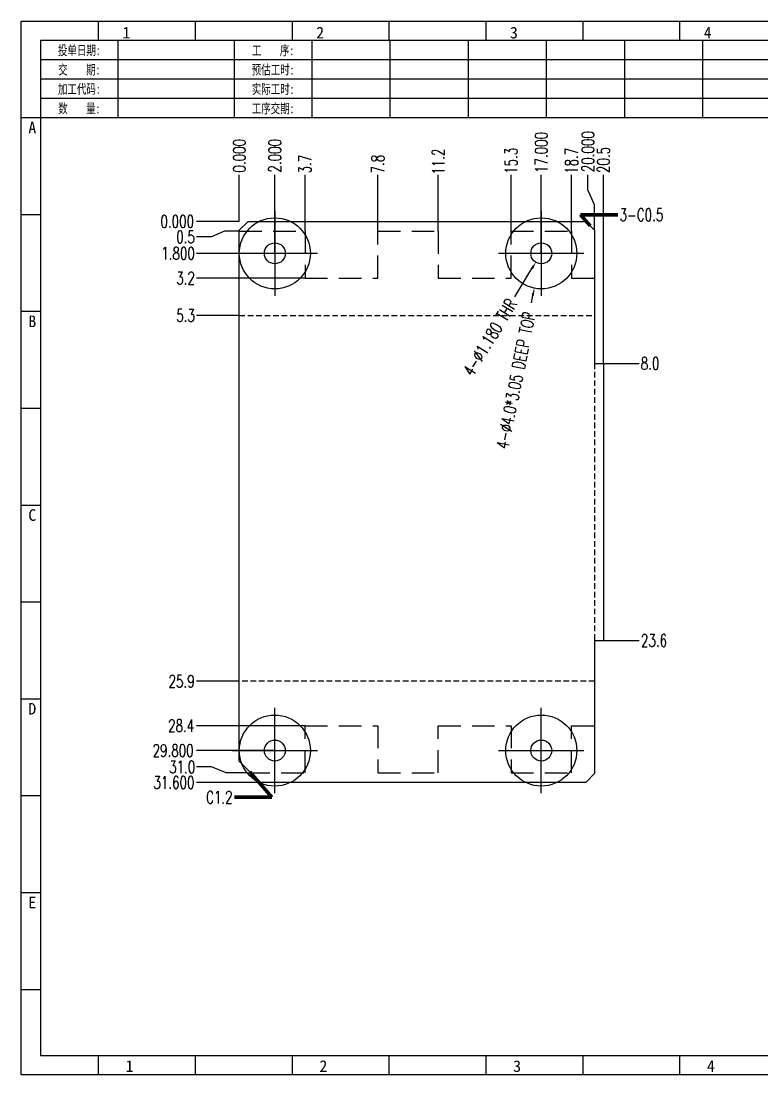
# Model space of a CAD drawing. Header units: millimetres. Extents: x -2852 to 5627, y -2271 to 1849.
# Drawn here: x -28 to 13.7, y 110.5 to 169.8 of the extents above; entities that cross this region are included whole.
import ezdxf
from ezdxf.enums import TextEntityAlignment as Align

# ---------------------------------------------------------------- set-up
doc = ezdxf.new("R2010")
doc.units = ezdxf.units.MM
doc.header["$PDSIZE"] = 3
for name, pattern in [('CENTER', [50.8, 31.75, -6.35, 6.35, -6.35]), ('DASHED', [19.05, 12.7, -6.35]), ('DASHED2', [9.525, 6.35, -3.175])]:
    doc.linetypes.add(name, pattern=pattern)
for name, color, linetype in [('1', 7, 'Continuous'), ('11', 4, 'DASHED2'), ('41', 1, 'Continuous'), ('S01', 170, 'Continuous')]:
    doc.layers.add(name, color=color, linetype=linetype)
doc.styles.add('jet02', font='simplex.shx', dxfattribs={"width": 0.7})
doc.styles.get("Standard").update_dxf_attribs({"font": '仿宋_GB2312_0.ttf', "width": 0.7})
doc.styles.add('tk', font='', dxfattribs={"width": 0.7})
doc.styles.add('tk 2', font='仿宋_GB2312_0.ttf', dxfattribs={"width": 0.65})
doc.styles.get('tk').set_extended_font_data('NSimSun')
doc.dimstyles.new('jet02', dxfattribs={"dimtxt": 3.5, "dimasz": 2.1, "dimexe": 1, "dimexo": 0, "dimgap": 0.5, "dimtad": 0, "dimtoh": 1, "dimdec": 3, "dimzin": 9, "dimdsep": 46, "dimtxsty": 'jet02', "dimcen": 0, "dimclrt": 256, "dimazin": 2, "dimtfac": 1, "dimtdec": 3, "dimtofl": 0, "dimtmove": 0, "dimatfit": 1, "dimfxl": 0, "dimarcsym": 0})

# ---------------------------------------------------------------- blocks, each defined once
blk = doc.blocks.new('S01-PILOT119')
at = {"layer": 'S01', "color": 6, "linetype": 'CENTER'}
for p, q in [((0, 2.4), (0, -2.4)), ((2.4, 0), (-2.4, 0))]:
    blk.add_line(p, q, dxfattribs=at)
at = {"layer": 'S01', "linetype": 'Continuous'}
for radius in [2, 0.59]:
    blk.add_circle((0, 0), radius, dxfattribs=at)
blk = doc.blocks.new('A3-N')
at = {"layer": '1', "color": 1}
for p, q in [((0, 0), (0, 296.73)), ((0, 296.73), (420, 296.73)), ((21.82, 291.27), (21.82, 296.73)), ((49.09, 291.27), (49.09, 296.73)), ((76.36, 291.27), (76.36, 296.73)), ((103.64, 291.27), (103.64, 296.73)), ((103.64, 291.27), (103.64, 296.73)), ((103.64, 291.27), (103.64, 296.73)), ((130.91, 291.27), (130.91, 296.73)), ((158.18, 291.27), (158.18, 296.73)), ((185.45, 291.27), (185.45, 296.73)), ((5.45, 269.45), (0, 269.45)), ((5.45, 242.18), (0, 242.18)), ((5.45, 214.91), (0, 214.91)), ((5.45, 187.64), (0, 187.64)), ((5.45, 160.36), (0, 160.36)), ((5.45, 133.09), (0, 133.09)), ((5.45, 105.82), (0, 105.82)), ((5.45, 78.55), (0, 78.55)), ((5.45, 51.27), (0, 51.27)), ((5.45, 24), (0, 24)), ((21.82, 0), (21.82, 5.45)), ((49.09, 0), (49.09, 5.45)), ((76.36, 0), (76.36, 5.45)), ((103.64, 0), (103.64, 5.45)), ((130.91, 0), (130.91, 5.45)), ((158.18, 0), (158.18, 5.45)), ((185.45, 0), (185.45, 5.45)), ((1, 0), (0, 0)), ((420, 0), (1, 0))]:
    blk.add_line(p, q, dxfattribs=at)
at = {"layer": '1'}
blk.add_lwpolyline([(221.45, 5.45), (414.55, 5.45), (414.55, 291.27), (5.45, 291.27), (5.45, 5.45), (414.55, 5.45)], dxfattribs=at)
at = {"layer": '41'}
for p, q in [((27.27, 291.27), (27.27, 269.45)), ((60, 291.27), (60, 269.45)), ((81.82, 291.27), (81.82, 269.45)), ((103.82, 291.27), (103.82, 269.45)), ((125.82, 291.27), (125.82, 269.45)), ((147.82, 291.27), (147.82, 269.45)), ((169.82, 291.27), (169.82, 269.45)), ((191.82, 291.27), (191.82, 269.45)), ((367.82, 285.82), (5.45, 285.82)), ((367.82, 280.36), (5.45, 280.36)), ((367.82, 274.91), (5.45, 274.91)), ((414.55, 269.45), (5.45, 269.45))]:
    blk.add_line(p, q, dxfattribs=at)
at = {"layer": '1', "color": 1}
for s, p in [('1', (29.64, 295.11)), ('2', (84.18, 295.11)), ('3', (138.73, 295.11)), ('4', (193.27, 295.11)), ('1', (30.53, 4.11)), ('2', (85.08, 4.11)), ('3', (139.62, 4.11)), ('4', (194.17, 4.11))]:
    blk.add_text(s, height=3.27, dxfattribs=at).set_placement(p, align=Align.TOP_CENTER)
at = {"layer": '1', "style": 'tk', "width": 0.7}
for s, p in [('投单日期:', (16.36, 288.55)), ('工    序:', (70.91, 288.55)), ('交    期:', (16.36, 283.09)), ('预估工时:', (70.91, 283.09)), ('加工代码:', (16.36, 277.64)), ('实际工时:', (70.91, 277.64)), ('数    量:', (16.36, 272.18)), ('工序交期:', (70.91, 272.18))]:
    blk.add_text(s, height=2.727, dxfattribs=at).set_placement(p, align=Align.MIDDLE)
at = {"layer": '1', "color": 1}
for s, p in [('A', (2.04, 268.36)), ('B', (2.04, 213.82)), ('C', (2.04, 159.27)), ('D', (2.04, 104.73)), ('E', (2.04, 50.18))]:
    blk.add_text(s, height=3.27, dxfattribs=at).set_placement(p, align=Align.TOP_LEFT)
at = {"layer": '1', "style": 'tk 2', "width": 0.7}
for tag, p in [('PATR-NO1', (309.84, 32.96)), ('TITLE', (365.74, 30.9)), ('PATR-NO2', (309.84, 27.81)), ('DWG-NO:', (366.54, 18.14))]:
    blk.add_attdef(tag, p, '', height=3.27, dxfattribs=at)
at = {"layer": '1', "color": 1, "style": 'tk 2', "width": 0.7}
for tag, p in [('DRAW', (314.55, 7.27)), ('DATE', (334.72, 7.32))]:
    blk.add_attdef(tag, p, '', height=3.49, dxfattribs=at)
at = {"layer": '1', "style": 'tk 2', "width": 0.7}
for tag, p in [('SCALE', (376.55, 8.73)), ('SHEET', (386.6, 8.72)), ('REV', (397.38, 8.73))]:
    blk.add_attdef(tag, text='', height=2.18, dxfattribs=at).set_placement(p, align=Align.MIDDLE_LEFT)
blk = doc.blocks.new('*D3692')
at = {"layer": '41', "ltscale": 0.05}
blk.add_line((899.518, -2293.895), (897.105, -2293.895), dxfattribs=at)
at = {"layer": 'Defpoints', "color": 0, "ltscale": 0.05}
for p in [(897.105, -2293.895), (899.518, -2293.895), (899.518, -2293.895)]:
    blk.add_point(p, dxfattribs=at)
at = {"layer": '41', "ltscale": 0.05, "insert": (896.025, -2293.895), "char_height": 0.7, "attachment_point": 5, "style": 'jet02'}
blk.add_mtext('0.000', dxfattribs=at)
blk = doc.blocks.new('*D3693')
at = {"layer": '41', "ltscale": 0.05}
blk.add_line((900.718, -2325.495), (897.105, -2325.495), dxfattribs=at)
at = {"layer": 'Defpoints', "color": 0, "ltscale": 0.05}
for p in [(899.518, -2293.895), (897.105, -2325.495), (900.718, -2325.495)]:
    blk.add_point(p, dxfattribs=at)
at = {"layer": '41', "ltscale": 0.05, "insert": (895.839, -2325.495), "char_height": 0.7, "attachment_point": 5, "style": 'jet02'}
blk.add_mtext('31.600', dxfattribs=at)
blk = doc.blocks.new('*D3694')
at = {"layer": '41', "ltscale": 0.05}
for p, q in [((897.945, -2324.62), (897.105, -2324.62)), ((898.785, -2324.945), (897.945, -2324.62)), ((899.968, -2324.945), (898.785, -2324.945))]:
    blk.add_line(p, q, dxfattribs=at)
at = {"layer": 'Defpoints', "color": 0, "ltscale": 0.05}
for p in [(899.518, -2293.895), (897.105, -2324.62), (899.968, -2324.945)]:
    blk.add_point(p, dxfattribs=at)
at = {"layer": '41', "ltscale": 0.05, "insert": (896.305, -2324.62), "char_height": 0.7, "attachment_point": 5, "style": 'jet02'}
blk.add_mtext('31.0', dxfattribs=at)
blk = doc.blocks.new('*D3695')
at = {"layer": '41', "ltscale": 0.05}
blk.add_line((901.518, -2323.695), (897.105, -2323.695), dxfattribs=at)
at = {"layer": 'Defpoints', "color": 0, "ltscale": 0.05}
for p in [(899.518, -2293.895), (897.105, -2323.695), (901.518, -2323.695)]:
    blk.add_point(p, dxfattribs=at)
at = {"layer": '41', "ltscale": 0.05, "insert": (895.792, -2323.695), "char_height": 0.7, "attachment_point": 5, "style": 'jet02'}
blk.add_mtext('29.800', dxfattribs=at)
blk = doc.blocks.new('*D3696')
at = {"layer": '41', "ltscale": 0.05}
blk.add_line((903.218, -2322.295), (897.105, -2322.295), dxfattribs=at)
at = {"layer": 'Defpoints', "color": 0, "ltscale": 0.05}
for p in [(899.518, -2293.895), (897.105, -2322.295), (903.218, -2322.295)]:
    blk.add_point(p, dxfattribs=at)
at = {"layer": '41', "ltscale": 0.05, "insert": (896.247, -2322.295), "char_height": 0.7, "attachment_point": 5, "style": 'jet02'}
blk.add_mtext('28.4', dxfattribs=at)
blk = doc.blocks.new('*D3697')
at = {"layer": '41', "ltscale": 0.05}
blk.add_line((899.518, -2319.795), (897.105, -2319.795), dxfattribs=at)
at = {"layer": 'Defpoints', "color": 0, "ltscale": 0.05}
for p in [(899.518, -2293.895), (897.105, -2319.795), (899.518, -2319.795)]:
    blk.add_point(p, dxfattribs=at)
at = {"layer": '41', "ltscale": 0.05, "insert": (896.27, -2319.795), "char_height": 0.7, "attachment_point": 5, "style": 'jet02'}
blk.add_mtext('25.9', dxfattribs=at)
blk = doc.blocks.new('*D3698')
at = {"layer": '41', "ltscale": 0.05}
blk.add_line((899.518, -2299.195), (897.105, -2299.195), dxfattribs=at)
at = {"layer": 'Defpoints', "color": 0, "ltscale": 0.05}
for p in [(899.518, -2293.895), (897.105, -2299.195), (899.518, -2299.195)]:
    blk.add_point(p, dxfattribs=at)
at = {"layer": '41', "ltscale": 0.05, "insert": (896.492, -2299.195), "char_height": 0.7, "attachment_point": 5, "style": 'jet02'}
blk.add_mtext('5.3', dxfattribs=at)
blk = doc.blocks.new('*D3699')
at = {"layer": '41', "ltscale": 0.05}
blk.add_line((903.218, -2297.095), (897.105, -2297.095), dxfattribs=at)
at = {"layer": 'Defpoints', "color": 0, "ltscale": 0.05}
for p in [(899.518, -2293.895), (897.105, -2297.095), (903.218, -2297.095)]:
    blk.add_point(p, dxfattribs=at)
at = {"layer": '41', "ltscale": 0.05, "insert": (896.492, -2297.095), "char_height": 0.7, "attachment_point": 5, "style": 'jet02'}
blk.add_mtext('3.2', dxfattribs=at)
blk = doc.blocks.new('*D3700')
at = {"layer": '41', "ltscale": 0.05}
blk.add_line((901.518, -2295.695), (897.105, -2295.695), dxfattribs=at)
at = {"layer": 'Defpoints', "color": 0, "ltscale": 0.05}
for p in [(899.518, -2293.895), (897.105, -2295.695), (901.518, -2295.695)]:
    blk.add_point(p, dxfattribs=at)
at = {"layer": '41', "ltscale": 0.05, "insert": (896.072, -2295.695), "char_height": 0.7, "attachment_point": 5, "style": 'jet02'}
blk.add_mtext('1.800', dxfattribs=at)
blk = doc.blocks.new('*D3701')
at = {"layer": '41', "ltscale": 0.05}
for p, q in [((897.945, -2294.77), (897.105, -2294.77)), ((898.678, -2294.445), (897.945, -2294.77)), ((899.518, -2294.445), (898.678, -2294.445))]:
    blk.add_line(p, q, dxfattribs=at)
at = {"layer": 'Defpoints', "color": 0, "ltscale": 0.05}
for p in [(899.518, -2293.895), (897.105, -2294.77), (899.518, -2294.445)]:
    blk.add_point(p, dxfattribs=at)
at = {"layer": '41', "ltscale": 0.05, "insert": (896.492, -2294.77), "char_height": 0.7, "attachment_point": 5, "style": 'jet02'}
blk.add_mtext('0.5', dxfattribs=at)
blk = doc.blocks.new('*D3702')
at = {"layer": '41', "ltscale": 0.05}
blk.add_line((920.018, -2317.495), (922.03, -2317.495), dxfattribs=at)
at = {"layer": 'Defpoints', "color": 0, "ltscale": 0.05}
for p in [(899.518, -2293.895), (920.018, -2317.495), (922.03, -2317.495)]:
    blk.add_point(p, dxfattribs=at)
at = {"layer": '41', "ltscale": 0.05, "insert": (922.865, -2317.495), "char_height": 0.7, "attachment_point": 5, "style": 'jet02'}
blk.add_mtext('23.6', dxfattribs=at)
blk = doc.blocks.new('*D3703')
at = {"layer": '41', "ltscale": 0.05}
blk.add_line((920.018, -2301.895), (922.03, -2301.895), dxfattribs=at)
at = {"layer": 'Defpoints', "color": 0, "ltscale": 0.05}
for p in [(899.518, -2293.895), (920.018, -2301.895), (922.03, -2301.895)]:
    blk.add_point(p, dxfattribs=at)
at = {"layer": '41', "ltscale": 0.05, "insert": (922.643, -2301.895), "char_height": 0.7, "attachment_point": 5, "style": 'jet02'}
blk.add_mtext('8.0', dxfattribs=at)
blk = doc.blocks.new('*D3704')
at = {"layer": '41', "ltscale": 0.05}
blk.add_line((899.518, -2293.895), (899.518, -2291.282), dxfattribs=at)
at = {"layer": 'Defpoints', "color": 0, "ltscale": 0.05}
for p in [(899.518, -2291.282), (899.518, -2293.895), (899.518, -2293.895)]:
    blk.add_point(p, dxfattribs=at)
at = {"layer": '41', "ltscale": 0.05, "insert": (899.518, -2290.202), "char_height": 0.7, "attachment_point": 5, "rotation": 90, "style": 'jet02'}
blk.add_mtext('0.000', dxfattribs=at)
blk = doc.blocks.new('*D3705')
at = {"layer": '41', "ltscale": 0.05}
blk.add_line((901.518, -2295.695), (901.518, -2291.282), dxfattribs=at)
at = {"layer": 'Defpoints', "color": 0, "ltscale": 0.05}
for p in [(901.518, -2291.282), (899.518, -2293.895), (901.518, -2295.695)]:
    blk.add_point(p, dxfattribs=at)
at = {"layer": '41', "ltscale": 0.05, "insert": (901.518, -2290.202), "char_height": 0.7, "attachment_point": 5, "rotation": 90, "style": 'jet02'}
blk.add_mtext('2.000', dxfattribs=at)
blk = doc.blocks.new('*D3706')
at = {"layer": '41', "ltscale": 0.05}
blk.add_line((903.218, -2294.445), (903.218, -2291.282), dxfattribs=at)
at = {"layer": 'Defpoints', "color": 0, "ltscale": 0.05}
for p in [(903.218, -2291.282), (899.518, -2293.895), (903.218, -2294.445)]:
    blk.add_point(p, dxfattribs=at)
at = {"layer": '41', "ltscale": 0.05, "insert": (903.218, -2290.669), "char_height": 0.7, "attachment_point": 5, "rotation": 90, "style": 'jet02'}
blk.add_mtext('3.7', dxfattribs=at)
blk = doc.blocks.new('*D3707')
at = {"layer": '41', "ltscale": 0.05}
blk.add_line((907.318, -2294.445), (907.318, -2291.282), dxfattribs=at)
at = {"layer": 'Defpoints', "color": 0, "ltscale": 0.05}
for p in [(907.318, -2291.282), (899.518, -2293.895), (907.318, -2294.445)]:
    blk.add_point(p, dxfattribs=at)
at = {"layer": '41', "ltscale": 0.05, "insert": (907.318, -2290.669), "char_height": 0.7, "attachment_point": 5, "rotation": 90, "style": 'jet02'}
blk.add_mtext('7.8', dxfattribs=at)
blk = doc.blocks.new('*D3708')
at = {"layer": '41', "ltscale": 0.05}
blk.add_line((910.718, -2294.445), (910.718, -2291.282), dxfattribs=at)
at = {"layer": 'Defpoints', "color": 0, "ltscale": 0.05}
for p in [(910.718, -2291.282), (899.518, -2293.895), (910.718, -2294.445)]:
    blk.add_point(p, dxfattribs=at)
at = {"layer": '41', "ltscale": 0.05, "insert": (910.718, -2290.529), "char_height": 0.7, "attachment_point": 5, "rotation": 90, "style": 'jet02'}
blk.add_mtext('11.2', dxfattribs=at)
blk = doc.blocks.new('*D3709')
at = {"layer": '41', "ltscale": 0.05}
blk.add_line((914.818, -2294.445), (914.818, -2291.282), dxfattribs=at)
at = {"layer": 'Defpoints', "color": 0, "ltscale": 0.05}
for p in [(914.818, -2291.282), (899.518, -2293.895), (914.818, -2294.445)]:
    blk.add_point(p, dxfattribs=at)
at = {"layer": '41', "ltscale": 0.05, "insert": (914.818, -2290.482), "char_height": 0.7, "attachment_point": 5, "rotation": 90, "style": 'jet02'}
blk.add_mtext('15.3', dxfattribs=at)
blk = doc.blocks.new('*D3710')
at = {"layer": '41', "ltscale": 0.05}
blk.add_line((916.518, -2295.695), (916.518, -2291.282), dxfattribs=at)
at = {"layer": 'Defpoints', "color": 0, "ltscale": 0.05}
for p in [(916.518, -2291.282), (899.518, -2293.895), (916.518, -2295.695)]:
    blk.add_point(p, dxfattribs=at)
at = {"layer": '41', "ltscale": 0.05, "insert": (916.518, -2290.016), "char_height": 0.7, "attachment_point": 5, "rotation": 90, "style": 'jet02'}
blk.add_mtext('17.000', dxfattribs=at)
blk = doc.blocks.new('*D3711')
at = {"layer": '41', "ltscale": 0.05}
blk.add_line((918.218, -2294.445), (918.218, -2291.282), dxfattribs=at)
at = {"layer": 'Defpoints', "color": 0, "ltscale": 0.05}
for p in [(918.218, -2291.282), (899.518, -2293.895), (918.218, -2294.445)]:
    blk.add_point(p, dxfattribs=at)
at = {"layer": '41', "ltscale": 0.05, "insert": (918.218, -2290.482), "char_height": 0.7, "attachment_point": 5, "rotation": 90, "style": 'jet02'}
blk.add_mtext('18.7', dxfattribs=at)
blk = doc.blocks.new('*D3712')
at = {"layer": '41', "ltscale": 0.05}
for p, q in [((919.143, -2292.122), (919.143, -2291.282)), ((919.518, -2292.962), (919.143, -2292.122)), ((919.518, -2294.395), (919.518, -2292.962))]:
    blk.add_line(p, q, dxfattribs=at)
at = {"layer": 'Defpoints', "color": 0, "ltscale": 0.05}
for p in [(919.143, -2291.282), (899.518, -2293.895), (919.518, -2294.395)]:
    blk.add_point(p, dxfattribs=at)
at = {"layer": '41', "ltscale": 0.05, "insert": (919.143, -2289.969), "char_height": 0.7, "attachment_point": 5, "rotation": 90, "style": 'jet02'}
blk.add_mtext('20.000', dxfattribs=at)
blk = doc.blocks.new('*D3713')
at = {"layer": '41', "ltscale": 0.05}
blk.add_line((920.018, -2301.895), (920.018, -2291.282), dxfattribs=at)
at = {"layer": 'Defpoints', "color": 0, "ltscale": 0.05}
for p in [(920.018, -2291.282), (899.518, -2293.895), (920.018, -2301.895)]:
    blk.add_point(p, dxfattribs=at)
at = {"layer": '41', "ltscale": 0.05, "insert": (920.018, -2290.436), "char_height": 0.7, "attachment_point": 5, "rotation": 90, "style": 'jet02'}
blk.add_mtext('20.5', dxfattribs=at)
blk = doc.blocks.new('*D3719')
at = {"layer": '41', "ltscale": 0.05}
blk.add_line((915.022, -2298.14), (915.991, -2296.556), dxfattribs=at)
blk.add_solid([(915.931, -2296.52), (916.051, -2296.593), (916.21, -2296.198)], dxfattribs=at)
at = {"layer": 'Defpoints', "color": 0, "ltscale": 0.05}
for p in [(916.825, -2295.191), (916.21, -2296.198)]:
    blk.add_point(p, dxfattribs=at)
at = {"layer": '41', "ltscale": 0.05, "insert": (913.631, -2300.416), "char_height": 0.7, "attachment_point": 5, "rotation": 58.56076, "style": 'jet02'}
blk.add_mtext('4-∅1.180{\\C1; THR}', dxfattribs=at)
blk = doc.blocks.new('*D3720')
at = {"layer": '41', "ltscale": 0.05}
blk.add_line((915.96, -2298.479), (916.042, -2298.067), dxfattribs=at)
blk.add_solid([(915.974, -2298.054), (916.111, -2298.081), (916.125, -2297.656)], dxfattribs=at)
at = {"layer": 'Defpoints', "color": 0, "ltscale": 0.05}
for p in [(916.91, -2293.734), (916.125, -2297.656)]:
    blk.add_point(p, dxfattribs=at)
at = {"layer": '41', "ltscale": 0.05, "insert": (915.085, -2302.844), "char_height": 0.7, "attachment_point": 5, "rotation": 78.67103, "style": 'jet02'}
blk.add_mtext('4-∅4.0*3.05 DEEP TOP', dxfattribs=at)

msp = doc.modelspace()

# ---------------------------------------------------------------- linework, layer by layer
at = {"layer": '1', "ltscale": 0.05}
for p, q in [((-15.6901, 158.0353), (-15.1901, 158.5353)), ((-15.1901, 158.5353), (3.8099, 158.5353)), ((3.8099, 158.5353), (4.3099, 158.0353)), ((-15.6901, 128.1353), (-15.6901, 158.0353)), ((4.3099, 158.0353), (4.3099, 150.5353)), ((4.3099, 150.5353), (4.8099, 150.5353)), ((4.8099, 150.5353), (4.8099, 134.9353)), ((4.3099, 134.9353), (4.8099, 134.9353)), ((4.3099, 134.9353), (4.3099, 127.4353)), ((-14.4901, 126.9353), (-15.6901, 128.1353)), ((4.3099, 127.4353), (3.8099, 126.9353)), ((3.8099, 126.9353), (-14.4901, 126.9353))]:
    msp.add_line(p, q, dxfattribs=at)
at = {"layer": '11', "ltscale": 0.05}
for p, q in [((-15.6901, 153.2353), (4.3099, 153.2353)), ((4.3099, 150.5353), (4.3099, 134.9353)), ((4.3099, 132.6353), (-15.6901, 132.6353))]:
    msp.add_line(p, q, dxfattribs=at)
at = {"layer": '11', "linetype": 'DASHED', "ltscale": 0.1}
for points in [[(-15.6901, 157.9853), (-11.9901, 157.9853), (-11.9901, 155.3353), (-7.8901, 155.3353), (-7.8901, 157.9853), (-4.4901, 157.9853), (-4.4901, 155.3353), (-0.3901, 155.3353), (-0.3901, 157.9853), (3.0099, 157.9853), (3.0099, 155.3353), (4.3099, 155.3353)], [(-15.2401, 127.4853), (-11.9901, 127.4853), (-11.9901, 130.1353), (-7.8901, 130.1353), (-7.8901, 127.4853), (-4.4901, 127.4853), (-4.4901, 130.1353), (-0.3901, 130.1353), (-0.3901, 127.4853), (3.0099, 127.4853), (3.0099, 130.1353), (4.3099, 130.1353)]]:
    msp.add_lwpolyline(points, dxfattribs=at)

# ---------------------------------------------------------------- block references
at = {"layer": '1', "ltscale": 0.05, "xscale": 0.2000000000000455, "yscale": 0.2000000000000455, "zscale": 0.2000000000000455}
msp.add_blockref('A3-N', (-27.9741, 110.4692), dxfattribs=at)
at = {"layer": 'S01', "color": 3}
for p in [(-13.6901, 156.7353), (1.3099, 156.7353)]:
    msp.add_blockref('S01-PILOT119', p, dxfattribs=at)
at = {"layer": 'S01', "color": 3, "rotation": 180}
for p in [(-13.6901, 128.7353), (1.3099, 128.7353)]:
    msp.add_blockref('S01-PILOT119', p, dxfattribs=at)

# ---------------------------------------------------------------- texts
at = {"layer": '41', "ltscale": 0.05, "char_height": 0.7, "style": 'jet02'}
for s, insert, attachment_point in [('3-C0.5', (5.7225, 158.9021), 4), ('C1.2', (-16.0671, 126.1024), 6)]:
    msp.add_mtext(s, dxfattribs=dict(at, insert=insert, attachment_point=attachment_point))

# ---------------------------------------------------------------- dimensions: what is measured, and where the dimension line sits
at = {"layer": '41', "ltscale": 0.05}
for feature_location, offset, dtype, origin, override, picture, middle, set_off in [((4.3099, 158.0353), (-0.375, 3.1124), 1, (-15.6901, 158.5353), {"dimscale": 0.2, "dimtoh": 0, "dimzin": 1, "dimclrd": 256, "dimclre": 256, "dimadec": 3, "dimazin": 0, "dimatfit": 3, "dimlwd": 65535, "dimlwe": 65535}, '*D3712', (3.9349, 162.461), (-915.2077, 2452.4298)), ((1.3099, 156.7353), (0, 4.4124), 1, (-15.6901, 158.5353), {"dimscale": 0.2, "dimtoh": 0, "dimzin": 1, "dimclrd": 256, "dimclre": 256, "dimadec": 3, "dimazin": 0, "dimatfit": 3, "dimlwd": 65535, "dimlwe": 65535}, '*D3710', (1.3099, 162.4143), (-915.2077, 2452.4298)), ((-15.6901139792, 158.5352837883), (0, 2.6123517228), 1, (-15.6901139792, 158.5352837883), {"dimscale": 0.2, "dimtoh": 0, "dimzin": 1, "dimclrd": 256, "dimclre": 256, "dimadec": 3, "dimazin": 0, "dimatfit": 3, "dimlwd": 65535, "dimlwe": 65535}, '*D3704', (-15.6901139792, 162.2276355111), (-915.2077048823, 2452.4298167741)), ((-13.6901, 156.7353), (0, 4.4124), 1, (-15.6901, 158.5353), {"dimscale": 0.2, "dimtoh": 0, "dimzin": 1, "dimclrd": 256, "dimclre": 256, "dimadec": 3, "dimazin": 0, "dimatfit": 3, "dimlwd": 65535, "dimlwe": 65535}, '*D3705', (-13.6901, 162.2276), (-915.2077, 2452.4298)), ((4.8099, 150.5353), (0, 10.6124), 1, (-15.6901, 158.5353), {"dimscale": 0.2, "dimtoh": 0, "dimdec": 1, "dimzin": 1, "dimclrd": 256, "dimclre": 256, "dimadec": 1, "dimazin": 0, "dimatfit": 3, "dimlwd": 65535, "dimlwe": 65535}, '*D3713', (4.8099, 161.9943), (-915.2077, 2452.4298)), ((-0.3901, 157.9853), (0, 3.1624), 1, (-15.6901, 158.5353), {"dimscale": 0.2, "dimtoh": 0, "dimdec": 1, "dimzin": 1, "dimclrd": 256, "dimclre": 256, "dimadec": 1, "dimazin": 0, "dimatfit": 3, "dimlwd": 65535, "dimlwe": 65535}, '*D3709', (-0.3901, 161.9476), (-915.2077, 2452.4298)), ((3.0099, 157.9853), (0, 3.1624), 1, (-15.6901, 158.5353), {"dimscale": 0.2, "dimtoh": 0, "dimdec": 1, "dimzin": 1, "dimclrd": 256, "dimclre": 256, "dimadec": 1, "dimazin": 0, "dimatfit": 3, "dimlwd": 65535, "dimlwe": 65535}, '*D3711', (3.0099, 161.9476), (-915.2077, 2452.4298)), ((-4.4901, 157.9853), (0, 3.1624), 1, (-15.6901, 158.5353), {"dimscale": 0.2, "dimtoh": 0, "dimdec": 1, "dimzin": 1, "dimclrd": 256, "dimclre": 256, "dimadec": 1, "dimazin": 0, "dimatfit": 3, "dimlwd": 65535, "dimlwe": 65535}, '*D3708', (-4.4901, 161.901), (-915.2077, 2452.4298)), ((-11.9901, 157.9853), (0, 3.1624), 1, (-15.6901, 158.5353), {"dimscale": 0.2, "dimtoh": 0, "dimdec": 1, "dimzin": 1, "dimclrd": 256, "dimclre": 256, "dimadec": 1, "dimazin": 0, "dimatfit": 3, "dimlwd": 65535, "dimlwe": 65535}, '*D3706', (-11.9901, 161.761), (-915.2077, 2452.4298)), ((-7.8901, 157.9853), (0, 3.1624), 1, (-15.6901, 158.5353), {"dimscale": 0.2, "dimtoh": 0, "dimdec": 1, "dimzin": 1, "dimclrd": 256, "dimclre": 256, "dimadec": 1, "dimazin": 0, "dimatfit": 3, "dimlwd": 65535, "dimlwe": 65535}, '*D3707', (-7.8901, 161.761), (-915.2077, 2452.4298)), ((-13.6901, 128.7353), (-4.4124, 0), 0, (-15.6901, 158.5353), {"dimscale": 0.2, "dimtoh": 0, "dimzin": 1, "dimclrd": 256, "dimclre": 256, "dimadec": 3, "dimazin": 0, "dimatfit": 3, "dimlwd": 65535, "dimlwe": 65535}, '*D3695', (-19.4158, 128.7353), (-915.2077, 2452.4298)), ((-14.4901, 126.9353), (-3.6124, 0), 0, (-15.6901, 158.5353), {"dimscale": 0.2, "dimtoh": 0, "dimzin": 1, "dimclrd": 256, "dimclre": 256, "dimadec": 3, "dimazin": 0, "dimatfit": 3, "dimlwd": 65535, "dimlwe": 65535}, '*D3693', (-19.3691, 126.9353), (-915.2077, 2452.4298)), ((-15.6901139792, 158.5352837883), (-2.4123517228, 0), 0, (-15.6901139792, 158.5352837883), {"dimscale": 0.2, "dimtoh": 0, "dimzin": 1, "dimclrd": 256, "dimclre": 256, "dimadec": 3, "dimazin": 0, "dimatfit": 3, "dimlwd": 65535, "dimlwe": 65535}, '*D3692', (-19.1824657019, 158.5352837883), (-915.2077048823, 2452.4298167741)), ((-13.6901, 156.7353), (-4.4124, 0), 0, (-15.6901, 158.5353), {"dimscale": 0.2, "dimtoh": 0, "dimzin": 1, "dimclrd": 256, "dimclre": 256, "dimadec": 3, "dimazin": 0, "dimatfit": 3, "dimlwd": 65535, "dimlwe": 65535}, '*D3700', (-19.1358, 156.7353), (-915.2077, 2452.4298)), ((-11.9901, 130.1353), (-6.1124, 0), 0, (-15.6901, 158.5353), {"dimscale": 0.2, "dimtoh": 0, "dimdec": 1, "dimzin": 1, "dimclrd": 256, "dimclre": 256, "dimadec": 1, "dimazin": 0, "dimatfit": 3, "dimlwd": 65535, "dimlwe": 65535}, '*D3696', (-18.9608, 130.1353), (-915.2077, 2452.4298)), ((-15.6901, 132.6353), (-2.4124, 0), 0, (-15.6901, 158.5353), {"dimscale": 0.2, "dimtoh": 0, "dimdec": 1, "dimzin": 1, "dimclrd": 256, "dimclre": 256, "dimadec": 1, "dimazin": 0, "dimatfit": 3, "dimlwd": 65535, "dimlwe": 65535}, '*D3697', (-18.9375, 132.6353), (-915.2077, 2452.4298)), ((-15.2401139792, 127.4852837883), (-2.8623517228, 0.325), 0, (-15.6901139792, 158.5352837883), {"dimscale": 0.2, "dimtoh": 0, "dimdec": 1, "dimzin": 1, "dimclrd": 256, "dimclre": 256, "dimadec": 1, "dimazin": 0, "dimatfit": 3, "dimlwd": 65535, "dimlwe": 65535}, '*D3694', (-18.9024657019, 127.8102837883), (-915.2077048823, 2452.4298167741)), ((-15.6901, 153.2353), (-2.4124, 0), 0, (-15.6901, 158.5353), {"dimscale": 0.2, "dimtoh": 0, "dimdec": 1, "dimzin": 1, "dimclrd": 256, "dimclre": 256, "dimadec": 1, "dimazin": 0, "dimatfit": 3, "dimlwd": 65535, "dimlwe": 65535}, '*D3698', (-18.7158, 153.2353), (-915.2077, 2452.4298)), ((-11.9901, 155.3353), (-6.1124, 0), 0, (-15.6901, 158.5353), {"dimscale": 0.2, "dimtoh": 0, "dimdec": 1, "dimzin": 1, "dimclrd": 256, "dimclre": 256, "dimadec": 1, "dimazin": 0, "dimatfit": 3, "dimlwd": 65535, "dimlwe": 65535}, '*D3699', (-18.7158, 155.3353), (-915.2077, 2452.4298)), ((-15.6901139792, 157.9852837883), (-2.4123517228, -0.325), 0, (-15.6901139792, 158.5352837883), {"dimscale": 0.2, "dimtoh": 0, "dimdec": 1, "dimzin": 1, "dimclrd": 256, "dimclre": 256, "dimadec": 1, "dimazin": 0, "dimatfit": 3, "dimlwd": 65535, "dimlwe": 65535}, '*D3701', (-18.7157990353, 157.6602837883), (-915.2077048823, 2452.4298167741)), ((4.8099, 134.9353), (2.0124, 0), 0, (-15.6901, 158.5353), {"dimscale": 0.2, "dimtoh": 0, "dimdec": 1, "dimzin": 1, "dimclrd": 256, "dimclre": 256, "dimadec": 1, "dimazin": 0, "dimatfit": 3, "dimlwd": 65535, "dimlwe": 65535}, '*D3702', (7.6572, 134.9353), (-915.2077, 2452.4298)), ((4.8099, 150.5353), (2.0124, 0), 0, (-15.6901, 158.5353), {"dimscale": 0.2, "dimtoh": 0, "dimdec": 1, "dimzin": 1, "dimclrd": 256, "dimclre": 256, "dimadec": 1, "dimazin": 0, "dimatfit": 3, "dimlwd": 65535, "dimlwe": 65535}, '*D3703', (7.4356, 150.5353), (-915.2077, 2452.4298))]:
    dim = msp.add_ordinate_dim(feature_location=feature_location, offset=offset, dtype=dtype, origin=origin, dimstyle='jet02', override=override, dxfattribs=at)
    dim.commit()
    dim.dimension.update_dxf_attribs({"geometry": picture, "text_midpoint": middle, "insert": set_off})
dim = msp.add_diameter_dim_2p(p1=(1.7028, 158.6963), p2=(0.917, 154.7743), text='4-<>*3.05 DEEP TOP', dimstyle='jet02', override={"dimscale": 0.2, "dimtoh": 0, "dimdec": 1, "dimzin": 1, "dimclrd": 256, "dimclre": 256, "dimadec": 1, "dimazin": 0, "dimatfit": 3, "dimlwd": 65535, "dimlwe": 65535}, dxfattribs=at)
dim.commit()
dim.dimension.update_dxf_attribs({"geometry": '*D3720', "text_midpoint": (-0.1225, 149.5857), "insert": (-915.2077, 2452.4298)})
dim = msp.add_diameter_dim_2p(p1=(1.6176, 157.2387), p2=(1.0021, 156.2319), text='4-<>{\\C1; THR}', dimstyle='jet02', override={"dimscale": 0.2, "dimtoh": 0, "dimzin": 1, "dimclrd": 256, "dimclre": 256, "dimadec": 3, "dimazin": 0, "dimatfit": 3, "dimlwd": 65535, "dimlwe": 65535}, dxfattribs=at)
dim.commit()
dim.dimension.update_dxf_attribs({"geometry": '*D3719', "text_midpoint": (-1.5763, 152.0143), "dimtype": 131, "insert": (-915.2077, 2452.4298)})

# ---------------------------------------------------------------- leaders
at = {"layer": '41', "ltscale": 0.05, "annotation_type": 0, "has_hookline": 1}
for points, hookline_direction, text_width in [([(4.0599, 158.2853), (3.5225, 158.9021), (5.6225, 158.9021)], 0, 2.59), ([(-15.0901, 127.5353), (-13.8671, 126.1024), (-15.9671, 126.1024)], 1, 1.4233)]:
    msp.add_leader(points, dimstyle='jet02', override={"dimscale": 0.2, "dimtoh": 0, "dimdec": 2, "dimzin": 1, "dimclrd": 256, "dimclre": 256, "dimazin": 0, "dimatfit": 3, "dimlwd": 65535, "dimlwe": 65535}, dxfattribs=dict(at, hookline_direction=hookline_direction, text_width=text_width))

doc.saveas('drawing.dxf')
